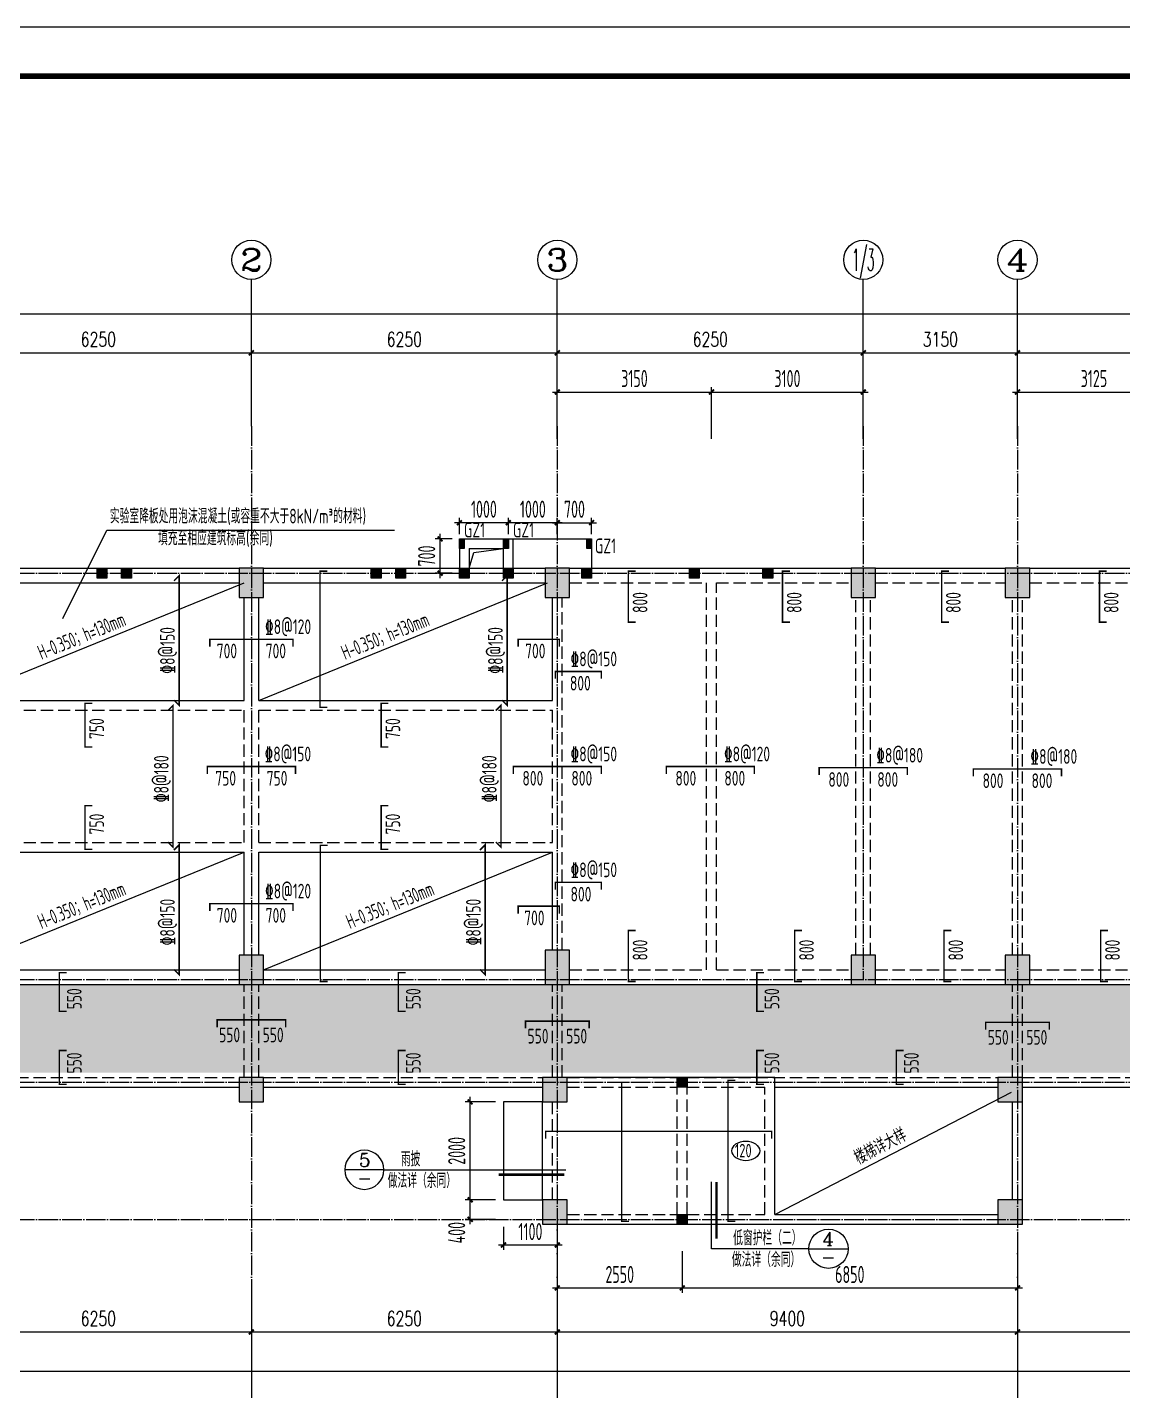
# Model space of a CAD drawing. Extents: x 139600 to 234074, y -135459 to 284050.
# Drawn here: x 151772 to 174150, y -119800 to -91950 of the extents above; entities that cross this region are included whole.
import ezdxf
from ezdxf.enums import TextEntityAlignment as Align

# ---------------------------------------------------------------- set-up
doc = ezdxf.new("R2010")
doc.units = 0
doc.header["$LTSCALE"] = 100
for name, pattern in [('CONTINOUS', [0]), ('DASHED', [0.75, 0.5, -0.25]), ('DOTE', [2.42, 2, -0.2, 0.02, -0.2]), ('HIDDEN', [7, 5, -2])]:
    doc.linetypes.add(name, pattern=pattern)
doc.layers.get('0').update_dxf_attribs({"linetype": 'CONTINUOUS'})
doc.layers.get('Defpoints').update_dxf_attribs({"linetype": 'CONTINUOUS'})
for name, color, linetype in [('AXIS', 3, 'CONTINUOUS'), ('AXIS_TEXT', 7, 'CONTINUOUS'), ('BEAM', 4, 'DASHED'), ('BEAM_CON', 4, 'CONTINUOUS'), ('B挑板&檐线', 6, 'CONTINUOUS'), ('B板筋标注', 7, 'CONTINUOUS'), ('B板细部尺寸标注', 9, 'CONTINUOUS'), ('COLU', 7, 'CONTINUOUS'), ('DOTE', 8, 'DOTE'), ('D大样&索引', 7, 'CONTINUOUS'), ('D洞口边线', 6, 'CONTINUOUS'), ('FSK_FREIN', 2, 'CONTINUOUS'), ('FSK_FTEXT', 4, 'CONTINUOUS'), ('FSK_ZREIN', 1, 'CONTINUOUS'), ('FSK_ZTEXT', 3, 'CONTINUOUS'), ('GZ', 2, 'CONTINUOUS'), ('T模板通用标注', 7, 'CONTINUOUS'), ('图框', 7, 'CONTINUOUS')]:
    doc.layers.add(name, color=color, linetype=linetype)
doc.styles.add('_TCH_AXIS', font='COMPLEX', dxfattribs={"bigfont": 'GBCBIG'})
doc.styles.add('_TCH_DIM', font='tssdeng.shx', dxfattribs={"width": 0.7, "bigfont": '1.shx'})
doc.styles.add('_TCH_DIM_T3', font='simplex_.ttf', dxfattribs={"width": 0.705882, "bigfont": 'GBCBIG'})
doc.styles.add('BW_Rein', font='Tssdeng.shx', dxfattribs={"width": 0.7, "bigfont": 'hztxt.shx'})
doc.styles.add('COMP', font='COMPLEX', dxfattribs={"bigfont": 'hztxt'})
doc.styles.add('COMPLEX', font='COMPLEX')
doc.styles.add('TSSD_Dimension', font='tssdeng.shx', dxfattribs={"width": 0.62, "bigfont": '1.shx'})
doc.styles.add('TSSD_Rein', font='Tssdeng.shx', dxfattribs={"width": 0.7, "bigfont": '1.shx'})
doc.dimstyles.new('_TCH_ARCH&&100', dxfattribs={"dimtxt": 297.5, "dimasz": 100, "dimexe": 250, "dimexo": 300, "dimgap": 126.25, "dimtad": 1, "dimdec": 0, "dimzin": 0, "dimdsep": 46, "dimtxsty": '_TCH_DIM_T3', "dimblk": 'ARCHTICK', "dimcen": 0.09, "dimclrt": 7, "dimazin": 2, "dimtfac": 1, "dimtdec": 0, "dimtix": 1, "dimtmove": 2, "dimatfit": 3, "dimfxl": 1, "dimtolj": 1, "dimtzin": 0, "dimarcsym": 0})
doc.dimstyles.new('TSSD_100_100', dxfattribs={"dimtxt": 350, "dimasz": 100, "dimexe": 100, "dimexo": 250, "dimgap": 100, "dimtad": 1, "dimdec": 0, "dimzin": 0, "dimdsep": 46, "dimtxsty": 'TSSD_Dimension', "dimblk": 'ARCHTICK', "dimblk1": 'ARCHTICK', "dimblk2": 'ARCHTICK', "dimcen": 0, "dimdle": 100, "dimclrt": 7, "dimadec": 0, "dimazin": 0, "dimtfac": 1, "dimtdec": 0, "dimtix": 1, "dimtmove": 2, "dimatfit": 3, "dimfxl": 1, "dimtolj": 1, "dimtzin": 0, "dimarcsym": 0})
doc.dimstyles.new('TSSD_100_100$0', dxfattribs={"dimtxt": 350, "dimasz": 150, "dimexe": 100, "dimexo": 50, "dimgap": 100, "dimtad": 1, "dimdec": 0, "dimzin": 0, "dimdsep": 46, "dimtxsty": 'TSSD_Rein', "dimblk": 'OBLIQUE', "dimcen": 0, "dimdle": 100, "dimclrt": 7, "dimadec": 0, "dimazin": 0, "dimtfac": 1, "dimtdec": 0, "dimtix": 1, "dimtmove": 2, "dimatfit": 3, "dimfxl": 250, "dimtolj": 1, "dimtzin": 0, "dimarcsym": 0})

# ---------------------------------------------------------------- blocks, each defined once
blk = doc.blocks.new('_AXISO')
blk.add_circle((0, 0), 0.5)
at = {"layer": 'AXIS_TEXT', "style": 'COMPLEX', "width": 1.041667}
blk.add_attdef('A', text='', height=0.56, dxfattribs=at).set_placement((-0.25, -0.28), (0.25, -0.28), align=Align.FIT)
blk = doc.blocks.new('_ArchTick')
at = {"color": 0, "linetype": 'ByBlock', "const_width": 0.4}
blk.add_lwpolyline([(-0.5, -0.5), (0.5, 0.5)], dxfattribs=at)
blk = doc.blocks.new('*D13')
at = {"layer": 'AXIS', "color": 0, "lineweight": -2}
for p, q in [((150100, -99800), (150100, -98350)), ((156350, -99800), (156350, -98350)), ((150100, -98600), (156350, -98600))]:
    blk.add_line(p, q, dxfattribs=at)
at = {"layer": 'Defpoints', "color": 0}
for p in [(156350, -98600), (150100, -100100), (156350, -100100)]:
    blk.add_point(p, dxfattribs=at)
at = {"layer": 'AXIS', "color": 0, "lineweight": -2, "xscale": 100, "yscale": 100, "zscale": 100, "rotation": 180}
blk.add_blockref('_ArchTick', (150100, -98600), dxfattribs=at)
at = {"layer": 'AXIS', "color": 0, "lineweight": -2, "xscale": 100, "yscale": 100, "zscale": 100}
blk.add_blockref('_ArchTick', (156350, -98600), dxfattribs=at)
at = {"layer": 'AXIS', "color": 7, "insert": (153225, -98325), "char_height": 297.5, "attachment_point": 5, "style": '_TCH_DIM_T3'}
blk.add_mtext('\\A1;6250', dxfattribs=at)
blk = doc.blocks.new('*D14')
at = {"layer": 'AXIS', "color": 0, "lineweight": -2}
for p, q in [((156350, -99800), (156350, -98350)), ((162600, -99800), (162600, -98350)), ((156350, -98600), (162600, -98600))]:
    blk.add_line(p, q, dxfattribs=at)
at = {"layer": 'Defpoints', "color": 0}
for p in [(162600, -98600), (156350, -100100), (162600, -100100)]:
    blk.add_point(p, dxfattribs=at)
at = {"layer": 'AXIS', "color": 0, "lineweight": -2, "xscale": 100, "yscale": 100, "zscale": 100, "rotation": 180}
blk.add_blockref('_ArchTick', (156350, -98600), dxfattribs=at)
at = {"layer": 'AXIS', "color": 0, "lineweight": -2, "xscale": 100, "yscale": 100, "zscale": 100}
blk.add_blockref('_ArchTick', (162600, -98600), dxfattribs=at)
at = {"layer": 'AXIS', "color": 7, "insert": (159475, -98325), "char_height": 297.5, "attachment_point": 5, "style": '_TCH_DIM_T3'}
blk.add_mtext('\\A1;6250', dxfattribs=at)
blk = doc.blocks.new('*D15')
at = {"layer": 'AXIS', "color": 0, "lineweight": -2}
for p, q in [((162600, -99800), (162600, -98350)), ((168850, -99800), (168850, -98350)), ((162600, -98600), (168850, -98600))]:
    blk.add_line(p, q, dxfattribs=at)
at = {"layer": 'Defpoints', "color": 0}
for p in [(168850, -98600), (162600, -100100), (168850, -100100)]:
    blk.add_point(p, dxfattribs=at)
at = {"layer": 'AXIS', "color": 0, "lineweight": -2, "xscale": 100, "yscale": 100, "zscale": 100, "rotation": 180}
blk.add_blockref('_ArchTick', (162600, -98600), dxfattribs=at)
at = {"layer": 'AXIS', "color": 0, "lineweight": -2, "xscale": 100, "yscale": 100, "zscale": 100}
blk.add_blockref('_ArchTick', (168850, -98600), dxfattribs=at)
at = {"layer": 'AXIS', "color": 7, "insert": (165725, -98325), "char_height": 297.5, "attachment_point": 5, "style": '_TCH_DIM_T3'}
blk.add_mtext('\\A1;6250', dxfattribs=at)
blk = doc.blocks.new('*D16')
at = {"layer": 'AXIS', "color": 0, "lineweight": -2}
for p, q in [((168850, -99800), (168850, -98350)), ((172000, -99800), (172000, -98350)), ((168850, -98600), (172000, -98600))]:
    blk.add_line(p, q, dxfattribs=at)
at = {"layer": 'Defpoints', "color": 0}
for p in [(172000, -98600), (168850, -100100), (172000, -100100)]:
    blk.add_point(p, dxfattribs=at)
at = {"layer": 'AXIS', "color": 0, "lineweight": -2, "xscale": 100, "yscale": 100, "zscale": 100, "rotation": 180}
blk.add_blockref('_ArchTick', (168850, -98600), dxfattribs=at)
at = {"layer": 'AXIS', "color": 0, "lineweight": -2, "xscale": 100, "yscale": 100, "zscale": 100}
blk.add_blockref('_ArchTick', (172000, -98600), dxfattribs=at)
at = {"layer": 'AXIS', "color": 7, "insert": (170425, -98325), "char_height": 297.5, "attachment_point": 5, "style": '_TCH_DIM_T3'}
blk.add_mtext('\\A1;3150', dxfattribs=at)
blk = doc.blocks.new('*D17')
at = {"layer": 'AXIS', "color": 0, "lineweight": -2}
for p, q in [((172000, -99800), (172000, -98350)), ((178250, -99800), (178250, -98350)), ((172000, -98600), (178250, -98600))]:
    blk.add_line(p, q, dxfattribs=at)
at = {"layer": 'Defpoints', "color": 0}
for p in [(178250, -98600), (172000, -100100), (178250, -100100)]:
    blk.add_point(p, dxfattribs=at)
at = {"layer": 'AXIS', "color": 0, "lineweight": -2, "xscale": 100, "yscale": 100, "zscale": 100, "rotation": 180}
blk.add_blockref('_ArchTick', (172000, -98600), dxfattribs=at)
at = {"layer": 'AXIS', "color": 0, "lineweight": -2, "xscale": 100, "yscale": 100, "zscale": 100}
blk.add_blockref('_ArchTick', (178250, -98600), dxfattribs=at)
at = {"layer": 'AXIS', "color": 7, "insert": (175125, -98325), "char_height": 297.5, "attachment_point": 5, "style": '_TCH_DIM_T3'}
blk.add_mtext('\\A1;6250', dxfattribs=at)
blk = doc.blocks.new('*D20')
at = {"layer": 'AXIS', "color": 0, "lineweight": -2}
for p, q in [((150100, -117900), (150100, -118850)), ((156350, -117900), (156350, -118850)), ((150100, -118600), (156350, -118600))]:
    blk.add_line(p, q, dxfattribs=at)
at = {"layer": 'Defpoints', "color": 0}
for p in [(150100, -117600), (156350, -117600), (156350, -118600)]:
    blk.add_point(p, dxfattribs=at)
at = {"layer": 'AXIS', "color": 0, "lineweight": -2, "xscale": 100, "yscale": 100, "zscale": 100, "rotation": 180}
blk.add_blockref('_ArchTick', (150100, -118600), dxfattribs=at)
at = {"layer": 'AXIS', "color": 0, "lineweight": -2, "xscale": 100, "yscale": 100, "zscale": 100}
blk.add_blockref('_ArchTick', (156350, -118600), dxfattribs=at)
at = {"layer": 'AXIS', "color": 7, "insert": (153225, -118325), "char_height": 297.5, "attachment_point": 5, "style": '_TCH_DIM_T3'}
blk.add_mtext('\\A1;6250', dxfattribs=at)
blk = doc.blocks.new('*D21')
at = {"layer": 'AXIS', "color": 0, "lineweight": -2}
for p, q in [((156350, -117900), (156350, -118850)), ((162600, -117900), (162600, -118850)), ((156350, -118600), (162600, -118600))]:
    blk.add_line(p, q, dxfattribs=at)
at = {"layer": 'Defpoints', "color": 0}
for p in [(156350, -117600), (162600, -117600), (162600, -118600)]:
    blk.add_point(p, dxfattribs=at)
at = {"layer": 'AXIS', "color": 0, "lineweight": -2, "xscale": 100, "yscale": 100, "zscale": 100, "rotation": 180}
blk.add_blockref('_ArchTick', (156350, -118600), dxfattribs=at)
at = {"layer": 'AXIS', "color": 0, "lineweight": -2, "xscale": 100, "yscale": 100, "zscale": 100}
blk.add_blockref('_ArchTick', (162600, -118600), dxfattribs=at)
at = {"layer": 'AXIS', "color": 7, "insert": (159475, -118325), "char_height": 297.5, "attachment_point": 5, "style": '_TCH_DIM_T3'}
blk.add_mtext('\\A1;6250', dxfattribs=at)
blk = doc.blocks.new('*D22')
at = {"layer": 'AXIS', "color": 0, "lineweight": -2}
for p, q in [((162600, -117900), (162600, -118850)), ((172000, -117900), (172000, -118850)), ((162600, -118600), (172000, -118600))]:
    blk.add_line(p, q, dxfattribs=at)
at = {"layer": 'Defpoints', "color": 0}
for p in [(162600, -117600), (172000, -117600), (172000, -118600)]:
    blk.add_point(p, dxfattribs=at)
at = {"layer": 'AXIS', "color": 0, "lineweight": -2, "xscale": 100, "yscale": 100, "zscale": 100, "rotation": 180}
blk.add_blockref('_ArchTick', (162600, -118600), dxfattribs=at)
at = {"layer": 'AXIS', "color": 0, "lineweight": -2, "xscale": 100, "yscale": 100, "zscale": 100}
blk.add_blockref('_ArchTick', (172000, -118600), dxfattribs=at)
at = {"layer": 'AXIS', "color": 7, "insert": (167300, -118325), "char_height": 297.5, "attachment_point": 5, "style": '_TCH_DIM_T3'}
blk.add_mtext('\\A1;9400', dxfattribs=at)
blk = doc.blocks.new('*D23')
at = {"layer": 'AXIS', "color": 0, "lineweight": -2}
for p, q in [((172000, -117900), (172000, -118850)), ((178250, -117900), (178250, -118850)), ((172000, -118600), (178250, -118600))]:
    blk.add_line(p, q, dxfattribs=at)
at = {"layer": 'Defpoints', "color": 0}
for p in [(172000, -117600), (178250, -117600), (178250, -118600)]:
    blk.add_point(p, dxfattribs=at)
at = {"layer": 'AXIS', "color": 0, "lineweight": -2, "xscale": 100, "yscale": 100, "zscale": 100, "rotation": 180}
blk.add_blockref('_ArchTick', (172000, -118600), dxfattribs=at)
at = {"layer": 'AXIS', "color": 0, "lineweight": -2, "xscale": 100, "yscale": 100, "zscale": 100}
blk.add_blockref('_ArchTick', (178250, -118600), dxfattribs=at)
at = {"layer": 'AXIS', "color": 7, "insert": (175125, -118325), "char_height": 297.5, "attachment_point": 5, "style": '_TCH_DIM_T3'}
blk.add_mtext('\\A1;6250', dxfattribs=at)
blk = doc.blocks.new('*D30')
at = {"layer": 'AXIS', "color": 0, "lineweight": -2}
for p, q in [((150100, -117900), (150100, -119650)), ((203950, -117900), (203950, -119650)), ((150100, -119400), (203950, -119400))]:
    blk.add_line(p, q, dxfattribs=at)
at = {"layer": 'Defpoints', "color": 0}
for p in [(150100, -117600), (203950, -117600), (203950, -119400)]:
    blk.add_point(p, dxfattribs=at)
at = {"layer": 'AXIS', "color": 0, "lineweight": -2, "xscale": 100, "yscale": 100, "zscale": 100, "rotation": 180}
blk.add_blockref('_ArchTick', (150100, -119400), dxfattribs=at)
at = {"layer": 'AXIS', "color": 0, "lineweight": -2, "xscale": 100, "yscale": 100, "zscale": 100}
blk.add_blockref('_ArchTick', (203950, -119400), dxfattribs=at)
at = {"layer": 'AXIS', "color": 7, "insert": (177025, -119125), "char_height": 297.5, "attachment_point": 5, "style": '_TCH_DIM_T3'}
blk.add_mtext('\\A1;53850', dxfattribs=at)
blk = doc.blocks.new('*D38')
at = {"layer": 'B板细部尺寸标注', "color": 0, "lineweight": -2}
for p, q in [((165650, -99400), (168950, -99400)), ((165750, -100355), (165750, -99300)), ((168850, -100355), (168850, -99300))]:
    blk.add_line(p, q, dxfattribs=at)
at = {"layer": 'Defpoints', "color": 0}
for p in [(168850, -99400), (165750, -100605), (168850, -100605)]:
    blk.add_point(p, dxfattribs=at)
at = {"layer": 'B板细部尺寸标注', "color": 0, "lineweight": -2, "xscale": 100, "yscale": 100, "zscale": 100, "rotation": 180}
blk.add_blockref('_ArchTick', (165750, -99400), dxfattribs=at)
at = {"layer": 'B板细部尺寸标注', "color": 0, "lineweight": -2, "xscale": 100, "yscale": 100, "zscale": 100}
blk.add_blockref('_ArchTick', (168850, -99400), dxfattribs=at)
at = {"layer": 'B板细部尺寸标注', "color": 7, "insert": (167300, -99125), "char_height": 350, "attachment_point": 5, "style": 'TSSD_Dimension'}
blk.add_mtext('\\A1;3100', dxfattribs=at)
blk = doc.blocks.new('*D39')
at = {"layer": 'B板细部尺寸标注', "color": 0, "lineweight": -2}
for p, q in [((162500, -99400), (165850, -99400)), ((162600, -100355), (162600, -99300)), ((165750, -100355), (165750, -99300))]:
    blk.add_line(p, q, dxfattribs=at)
at = {"layer": 'Defpoints', "color": 0}
for p in [(165750, -99400), (162600, -100605), (165750, -100605)]:
    blk.add_point(p, dxfattribs=at)
at = {"layer": 'B板细部尺寸标注', "color": 0, "lineweight": -2, "xscale": 100, "yscale": 100, "zscale": 100, "rotation": 180}
blk.add_blockref('_ArchTick', (162600, -99400), dxfattribs=at)
at = {"layer": 'B板细部尺寸标注', "color": 0, "lineweight": -2, "xscale": 100, "yscale": 100, "zscale": 100}
blk.add_blockref('_ArchTick', (165750, -99400), dxfattribs=at)
at = {"layer": 'B板细部尺寸标注', "color": 7, "insert": (164175, -99125), "char_height": 350, "attachment_point": 5, "style": 'TSSD_Dimension'}
blk.add_mtext('\\A1;3150', dxfattribs=at)
blk = doc.blocks.new('*D41')
at = {"layer": 'B板细部尺寸标注', "color": 0, "lineweight": -2}
for p, q in [((171900, -99400), (175225, -99400)), ((172000, -100355), (172000, -99300)), ((175125, -100355), (175125, -99300))]:
    blk.add_line(p, q, dxfattribs=at)
at = {"layer": 'Defpoints', "color": 0}
for p in [(175125, -99400), (172000, -100605), (175125, -100605)]:
    blk.add_point(p, dxfattribs=at)
at = {"layer": 'B板细部尺寸标注', "color": 0, "lineweight": -2, "xscale": 100, "yscale": 100, "zscale": 100, "rotation": 180}
blk.add_blockref('_ArchTick', (172000, -99400), dxfattribs=at)
at = {"layer": 'B板细部尺寸标注', "color": 0, "lineweight": -2, "xscale": 100, "yscale": 100, "zscale": 100}
blk.add_blockref('_ArchTick', (175125, -99400), dxfattribs=at)
at = {"layer": 'B板细部尺寸标注', "color": 7, "insert": (173562, -99125), "char_height": 350, "attachment_point": 5, "style": 'TSSD_Dimension'}
blk.add_mtext('\\A1;3125', dxfattribs=at)
blk = doc.blocks.new('*D51')
at = {"layer": 'B板细部尺寸标注', "color": 0, "lineweight": -2}
for p, q in [((162600, -116950), (162600, -117800)), ((165150, -116950), (165150, -117800)), ((162500, -117700), (165250, -117700))]:
    blk.add_line(p, q, dxfattribs=at)
at = {"layer": 'Defpoints', "color": 0}
for p in [(162600, -116700), (165150, -116700), (165150, -117700)]:
    blk.add_point(p, dxfattribs=at)
at = {"layer": 'B板细部尺寸标注', "color": 0, "lineweight": -2, "xscale": 100, "yscale": 100, "zscale": 100, "rotation": 180}
blk.add_blockref('_ArchTick', (162600, -117700), dxfattribs=at)
at = {"layer": 'B板细部尺寸标注', "color": 0, "lineweight": -2, "xscale": 100, "yscale": 100, "zscale": 100}
blk.add_blockref('_ArchTick', (165150, -117700), dxfattribs=at)
at = {"layer": 'B板细部尺寸标注', "color": 7, "insert": (163875, -117425), "char_height": 350, "attachment_point": 5, "style": 'TSSD_Dimension'}
blk.add_mtext('\\A1;2550', dxfattribs=at)
blk = doc.blocks.new('*D52')
at = {"layer": 'B板细部尺寸标注', "color": 0, "lineweight": -2}
for p, q in [((165150, -116950), (165150, -117800)), ((172000, -116950), (172000, -117800)), ((165050, -117700), (172100, -117700))]:
    blk.add_line(p, q, dxfattribs=at)
at = {"layer": 'Defpoints', "color": 0}
for p in [(165150, -116700), (172000, -116700), (172000, -117700)]:
    blk.add_point(p, dxfattribs=at)
at = {"layer": 'B板细部尺寸标注', "color": 0, "lineweight": -2, "xscale": 100, "yscale": 100, "zscale": 100, "rotation": 180}
blk.add_blockref('_ArchTick', (165150, -117700), dxfattribs=at)
at = {"layer": 'B板细部尺寸标注', "color": 0, "lineweight": -2, "xscale": 100, "yscale": 100, "zscale": 100}
blk.add_blockref('_ArchTick', (172000, -117700), dxfattribs=at)
at = {"layer": 'B板细部尺寸标注', "color": 7, "insert": (168575, -117425), "char_height": 350, "attachment_point": 5, "style": 'TSSD_Dimension'}
blk.add_mtext('\\A1;6850', dxfattribs=at)
blk = doc.blocks.new('*D53')
at = {"layer": 'B板细部尺寸标注', "color": 0, "lineweight": -2}
for p, q in [((160450, -102400), (160106, -102400)), ((160206, -103200), (160206, -102300)), ((160450, -103100), (160106, -103100))]:
    blk.add_line(p, q, dxfattribs=at)
at = {"layer": 'Defpoints', "color": 0}
for p in [(160206, -102400), (160700, -102400), (160700, -103100)]:
    blk.add_point(p, dxfattribs=at)
at = {"layer": 'B板细部尺寸标注', "color": 0, "lineweight": -2, "xscale": 100, "yscale": 100, "zscale": 100}
for p, rotation in [((160206, -102400), 90), ((160206, -103100), 270)]:
    blk.add_blockref('_ArchTick', p, dxfattribs=dict(at, rotation=rotation))
at = {"layer": 'B板细部尺寸标注', "color": 7, "insert": (159931, -102750), "char_height": 350, "attachment_point": 5, "rotation": 90, "style": 'TSSD_Dimension'}
blk.add_mtext('\\A1;700', dxfattribs=at)
blk = doc.blocks.new('*D54')
at = {"layer": 'B板细部尺寸标注', "color": 0, "lineweight": -2}
for p, q in [((162500, -102069), (163400, -102069)), ((162600, -102307), (162600, -101969)), ((163300, -102307), (163300, -101969))]:
    blk.add_line(p, q, dxfattribs=at)
at = {"layer": 'Defpoints', "color": 0}
for p in [(163300, -102069), (162600, -102557), (163300, -102557)]:
    blk.add_point(p, dxfattribs=at)
at = {"layer": 'B板细部尺寸标注', "color": 0, "lineweight": -2, "xscale": 100, "yscale": 100, "zscale": 100, "rotation": 180}
blk.add_blockref('_ArchTick', (162600, -102069), dxfattribs=at)
at = {"layer": 'B板细部尺寸标注', "color": 0, "lineweight": -2, "xscale": 100, "yscale": 100, "zscale": 100}
blk.add_blockref('_ArchTick', (163300, -102069), dxfattribs=at)
at = {"layer": 'B板细部尺寸标注', "color": 7, "insert": (162950, -101794), "char_height": 350, "attachment_point": 5, "style": 'TSSD_Dimension'}
blk.add_mtext('\\A1;700', dxfattribs=at)
blk = doc.blocks.new('*D1056')
at = {"layer": 'B板细部尺寸标注', "color": 0, "lineweight": -2}
for p, q in [((161336, -113900), (160719, -113900)), ((160819, -116000), (160819, -113800)), ((161336, -115900), (160719, -115900))]:
    blk.add_line(p, q, dxfattribs=at)
at = {"layer": 'Defpoints', "color": 0}
for p in [(160819, -113900), (161586, -113900), (161586, -115900)]:
    blk.add_point(p, dxfattribs=at)
at = {"layer": 'B板细部尺寸标注', "color": 0, "lineweight": -2, "xscale": 100, "yscale": 100, "zscale": 100}
for p, rotation in [((160819, -113900), 90), ((160819, -115900), 270)]:
    blk.add_blockref('_ArchTick', p, dxfattribs=dict(at, rotation=rotation))
at = {"layer": 'B板细部尺寸标注', "color": 7, "insert": (160544, -114900), "char_height": 350, "attachment_point": 5, "rotation": 90, "style": 'TSSD_Dimension'}
blk.add_mtext('\\A1;2000', dxfattribs=at)
blk = doc.blocks.new('*D1057')
at = {"layer": 'B板细部尺寸标注', "color": 0, "lineweight": -2}
for p, q in [((160819, -116400), (160819, -115800)), ((161336, -115900), (160719, -115900)), ((161336, -116300), (160719, -116300))]:
    blk.add_line(p, q, dxfattribs=at)
at = {"layer": 'Defpoints', "color": 0}
for p in [(160819, -115900), (161586, -115900), (161586, -116300)]:
    blk.add_point(p, dxfattribs=at)
at = {"layer": 'B板细部尺寸标注', "color": 0, "lineweight": -2, "xscale": 100, "yscale": 100, "zscale": 100}
for p, rotation in [((160819, -115900), 90), ((160819, -116300), 270)]:
    blk.add_blockref('_ArchTick', p, dxfattribs=dict(at, rotation=rotation))
at = {"layer": 'B板细部尺寸标注', "color": 7, "insert": (160544, -116572), "char_height": 350, "attachment_point": 5, "rotation": 90, "style": 'TSSD_Dimension'}
blk.add_mtext('\\A1;400', dxfattribs=at)
blk = doc.blocks.new('*D1058')
at = {"layer": 'B板细部尺寸标注', "color": 0, "lineweight": -2}
for p, q in [((161500, -116450), (161500, -116924)), ((162600, -116450), (162600, -116924)), ((162700, -116824), (161400, -116824))]:
    blk.add_line(p, q, dxfattribs=at)
at = {"layer": 'Defpoints', "color": 0}
for p in [(161500, -116200), (162600, -116200), (161500, -116824)]:
    blk.add_point(p, dxfattribs=at)
at = {"layer": 'B板细部尺寸标注', "color": 0, "lineweight": -2, "xscale": 100, "yscale": 100, "zscale": 100, "rotation": 180}
blk.add_blockref('_ArchTick', (161500, -116824), dxfattribs=at)
at = {"layer": 'B板细部尺寸标注', "color": 0, "lineweight": -2, "xscale": 100, "yscale": 100, "zscale": 100}
blk.add_blockref('_ArchTick', (162600, -116824), dxfattribs=at)
at = {"layer": 'B板细部尺寸标注', "color": 7, "insert": (162050, -116549), "char_height": 350, "attachment_point": 5, "style": 'TSSD_Dimension'}
blk.add_mtext('\\A1;1100', dxfattribs=at)
blk = doc.blocks.new('A$C000F6301')
at = {"layer": 'D大样&索引', "color": 6}
blk.add_line((0, 0), (800, 0), dxfattribs=at)
blk.add_circle((400, 0), 400, dxfattribs=at)
blk = doc.blocks.new('A2+1_2')
at = {"layer": '图框'}
blk.add_lwpolyline([(0, 0), (89100, 0), (89100, 42000), (0, 42000)], close=True, dxfattribs=at)
at = {"layer": '图框', "const_width": 120}
blk.add_lwpolyline([(2500, 1000), (88100, 1000), (88100, 41000), (2500, 41000)], close=True, dxfattribs=at)
blk = doc.blocks.new('*D1669')
at = {"layer": 'B板细部尺寸标注', "color": 0, "lineweight": -2}
for p, q in [((162700, -102069), (161500, -102069)), ((161600, -102307), (161600, -101969)), ((162600, -102307), (162600, -101969))]:
    blk.add_line(p, q, dxfattribs=at)
at = {"layer": 'Defpoints', "color": 0}
for p in [(161600, -102069), (161600, -102557), (162600, -102557)]:
    blk.add_point(p, dxfattribs=at)
at = {"layer": 'B板细部尺寸标注', "color": 0, "lineweight": -2, "xscale": 100, "yscale": 100, "zscale": 100, "rotation": 180}
blk.add_blockref('_ArchTick', (161600, -102069), dxfattribs=at)
at = {"layer": 'B板细部尺寸标注', "color": 0, "lineweight": -2, "xscale": 100, "yscale": 100, "zscale": 100}
blk.add_blockref('_ArchTick', (162600, -102069), dxfattribs=at)
at = {"layer": 'B板细部尺寸标注', "color": 7, "insert": (162100, -101794), "char_height": 350, "attachment_point": 5, "style": 'TSSD_Dimension'}
blk.add_mtext('\\A1;1000', dxfattribs=at)
blk = doc.blocks.new('*D1670')
at = {"layer": 'B板细部尺寸标注', "color": 0, "lineweight": -2}
for p, q in [((161700, -102069), (160500, -102069)), ((160600, -102307), (160600, -101969)), ((161600, -102307), (161600, -101969))]:
    blk.add_line(p, q, dxfattribs=at)
at = {"layer": 'Defpoints', "color": 0}
for p in [(160600, -102069), (160600, -102557), (161600, -102557)]:
    blk.add_point(p, dxfattribs=at)
at = {"layer": 'B板细部尺寸标注', "color": 0, "lineweight": -2, "xscale": 100, "yscale": 100, "zscale": 100, "rotation": 180}
blk.add_blockref('_ArchTick', (160600, -102069), dxfattribs=at)
at = {"layer": 'B板细部尺寸标注', "color": 0, "lineweight": -2, "xscale": 100, "yscale": 100, "zscale": 100}
blk.add_blockref('_ArchTick', (161600, -102069), dxfattribs=at)
at = {"layer": 'B板细部尺寸标注', "color": 7, "insert": (161100, -101794), "char_height": 350, "attachment_point": 5, "style": 'TSSD_Dimension'}
blk.add_mtext('\\A1;1000', dxfattribs=at)
blk = doc.blocks.new('GZ')
at = {"layer": 'GZ'}
blk.add_hatch(color=252, dxfattribs=at).paths.add_polyline_path([(200, 0), (0, 0), (0, 200), (200, 200)])
at = {"layer": 'GZ', "color": 2}
blk.add_lwpolyline([(200, 0), (0, 0), (0, 200), (200, 200)], close=True, dxfattribs=at)
blk = doc.blocks.new('GZ1')
at = {"layer": 'GZ'}
blk.add_hatch(color=252, dxfattribs=at).paths.add_polyline_path([(100, 200), (0, 200), (0, 0), (100, 0)])
at = {"layer": 'GZ', "color": 2}
blk.add_lwpolyline([(100, 0), (0, 0), (0, 200), (100, 200)], close=True, dxfattribs=at)
blk = doc.blocks.new('A$C7B5C40C7')
at = {"layer": 'GZ'}
for name, p in [('GZ1', (10600, 400)), ('GZ1', (11500, 400)), ('GZ1', (13200, 400)), ('GZ', (3200, -200)), ('GZ', (3700, -200)), ('GZ', (8800, -200)), ('GZ', (9300, -200)), ('GZ', (15300, -200)), ('GZ', (16800, -200)), ('GZ', (10600, -200)), ('GZ', (11500, -200)), ('GZ', (13100, -200)), ('GZ', (15050, -10600)), ('GZ', (15050, -13400))]:
    blk.add_blockref(name, p, dxfattribs=at)
at = {"layer": 'GZ', "color": 2, "style": '_TCH_DIM', "width": 0.705882}
for p in [(10694, 632), (11694, 632), (13369, 307)]:
    blk.add_text('GZ1', height=300, dxfattribs=at).set_placement(p)
blk = doc.blocks.new('*D1899')
at = {"layer": 'AXIS', "color": 0, "lineweight": -2}
for p, q in [((150100, -99000), (150100, -97550)), ((203950, -99000), (203950, -97550)), ((150100, -97800), (203950, -97800))]:
    blk.add_line(p, q, dxfattribs=at)
at = {"layer": 'Defpoints', "color": 0}
for p in [(203950, -97800), (150100, -99300), (203950, -99300)]:
    blk.add_point(p, dxfattribs=at)
at = {"layer": 'AXIS', "color": 0, "lineweight": -2, "xscale": 100, "yscale": 100, "zscale": 100, "rotation": 180}
blk.add_blockref('_ArchTick', (150100, -97800), dxfattribs=at)
at = {"layer": 'AXIS', "color": 0, "lineweight": -2, "xscale": 100, "yscale": 100, "zscale": 100}
blk.add_blockref('_ArchTick', (203950, -97800), dxfattribs=at)
at = {"layer": 'AXIS', "color": 7, "insert": (177025, -97525), "char_height": 297.5, "attachment_point": 5, "style": '_TCH_DIM_T3'}
blk.add_mtext('\\A1;53850', dxfattribs=at)

msp = doc.modelspace()

# ---------------------------------------------------------------- hatches: boundary and pattern name
at = {"layer": 'B板筋标注'}
h = msp.add_hatch(dxfattribs=at)
h.set_pattern_fill('CROSS', color=6, scale=50, style=0)
h.set_pattern_definition([(0, (150000, 0), (317.5, 317.5), [158.75, -476.25]), (90, (150079.38, -79.38), (-317.5, 317.5), [158.75, -476.25])])
h.paths.add_polyline_path([(150300, -113300), (190650, -113300), (190650, -113500), (205650, -113500), (205650, -111500), (197750, -111500), (197750, -111200), (190950, -111200), (190950, -111500), (150300, -111500)])
at = {"layer": 'COLU'}
for points in [[(156600, -103600), (156600, -103000), (156100, -103000), (156100, -103600)], [(162850, -103600), (162850, -103000), (162350, -103000), (162350, -103600)], [(169100, -103600), (169100, -103000), (168600, -103000), (168600, -103600)], [(172250, -103600), (172250, -103000), (171750, -103000), (171750, -103600)], [(162850, -111500), (162850, -110800), (162350, -110800), (162350, -111500)], [(156600, -111500), (156600, -110900), (156100, -110900), (156100, -111500)], [(169100, -111500), (169100, -110900), (168600, -110900), (168600, -111500)], [(172250, -111500), (172250, -110900), (171750, -110900), (171750, -111500)], [(156600, -113900), (156600, -113400), (156100, -113400), (156100, -113900)], [(162800, -113900), (162800, -113400), (162300, -113400), (162300, -113900)], [(172100, -113900), (172100, -113400), (171600, -113400), (171600, -113900)], [(162800, -116400), (162800, -115900), (162300, -115900), (162300, -116400)], [(172100, -116400), (172100, -115900), (171600, -115900), (171600, -116400)]]:
    msp.add_hatch(color=251, dxfattribs=at).paths.add_polyline_path(points)

# ---------------------------------------------------------------- linework, layer by layer
at = {"layer": 'AXIS'}
for p, q in [((156350, -100100), (156350, -97100)), ((162600, -100100), (162600, -97100)), ((168850, -100100), (168850, -97100)), ((172000, -100100), (172000, -97100)), ((156350, -117600), (156350, -120100)), ((162600, -117600), (162600, -120100)), ((172000, -117600), (172000, -120100))]:
    msp.add_line(p, q, dxfattribs=at)
at = {"layer": 'BEAM', "linetype": 'HIDDEN', "ltscale": 0.5}
for p, q in [((162850, -103300), (165650, -103300)), ((165650, -111200), (165650, -103300)), ((165850, -103300), (168600, -103300)), ((165850, -111200), (165850, -103300)), ((169100, -103300), (171750, -103300)), ((172250, -103300), (175025, -103300)), ((162700, -110800), (162700, -103600)), ((168700, -110900), (168700, -103600)), ((169000, -110900), (169000, -103600)), ((171900, -110900), (171900, -103600)), ((172100, -110900), (172100, -103600)), ((150300, -105900), (156200, -105900)), ((156200, -108600), (156200, -105900)), ((156500, -105900), (162500, -105900)), ((156500, -108600), (156500, -105900)), ((162500, -108600), (162500, -105900)), ((150300, -108600), (156200, -108600)), ((156500, -108600), (162500, -108600)), ((162850, -111200), (165650, -111200)), ((165850, -111200), (168600, -111200)), ((169100, -111200), (171750, -111200)), ((172250, -111200), (175025, -111200)), ((156200, -113400), (156200, -111500)), ((156500, -113400), (156500, -111500)), ((162500, -113400), (162500, -111500)), ((162700, -113400), (162700, -111500)), ((171900, -113400), (171900, -111500)), ((172100, -113400), (172100, -111500)), ((150500, -113400), (156100, -113400)), ((156600, -113400), (162300, -113400)), ((162800, -113400), (171600, -113400)), ((162800, -113600), (165050, -113600)), ((165050, -116200), (165050, -113600)), ((165250, -116200), (165250, -113600)), ((165250, -113600), (166840, -113600)), ((166840, -116200), (166840, -113600)), ((172100, -113400), (178000, -113400)), ((162500, -115900), (162500, -113900)), ((162800, -116200), (165050, -116200)), ((165250, -116200), (166840, -116200))]:
    msp.add_line(p, q, dxfattribs=at)
at = {"layer": 'BEAM_CON'}
for p, q in [((160600, -102400), (161700, -102400)), ((160600, -102400), (160600, -103000)), ((161700, -103000), (161700, -102400)), ((160800, -102600), (161500, -102600)), ((160800, -102600), (160800, -103000)), ((161500, -103000), (161500, -102600)), ((150500, -103000), (156100, -103000)), ((156600, -103000), (160600, -103000)), ((160800, -103000), (161500, -103000)), ((161700, -103000), (162350, -103000)), ((162850, -103000), (168600, -103000)), ((169100, -103000), (171750, -103000)), ((172250, -103000), (176250, -103000)), ((150500, -103300), (156100, -103300)), ((156600, -103300), (162350, -103300)), ((156200, -105700), (156200, -103600)), ((156500, -105700), (156500, -103600)), ((162500, -105700), (162500, -103600)), ((150300, -105700), (156200, -105700)), ((156500, -105700), (162500, -105700)), ((150300, -108800), (156200, -108800)), ((156200, -110900), (156200, -108800)), ((156500, -108800), (162500, -108800)), ((156500, -110900), (156500, -108800)), ((162500, -110800), (162500, -108800)), ((150500, -111200), (156100, -111200)), ((156600, -111200), (162350, -111200)), ((150500, -111500), (156100, -111500)), ((156600, -111500), (162350, -111500)), ((162850, -111500), (168600, -111500)), ((169100, -111500), (171750, -111500)), ((172250, -111500), (178000, -111500)), ((150500, -113600), (156100, -113600)), ((156600, -113600), (162300, -113600)), ((165050, -113400), (162800, -113400)), ((167040, -113400), (165050, -113400)), ((167040, -116200), (167040, -113400)), ((167040, -113600), (171600, -113600)), ((172100, -113600), (178000, -113600)), ((162300, -115900), (162300, -113900)), ((171900, -115900), (171900, -113900)), ((172100, -115900), (172100, -113900)), ((162800, -116400), (171600, -116400)), ((167040, -116200), (171600, -116200))]:
    msp.add_line(p, q, dxfattribs=at)
at = {"layer": 'B挑板&檐线'}
for points in [[(161700, -103000), (161700, -102400), (163300, -102400), (163300, -103000)], [(162300, -113900), (161500, -113900), (161500, -115900), (162300, -115900)]]:
    msp.add_lwpolyline(points, dxfattribs=at)
at = {"layer": 'B板筋标注'}
for p, q in [((152500, -104025), (153400, -102225)), ((153400, -102225), (159275, -102225)), ((150300, -105700), (156200, -103300)), ((156500, -105700), (162400, -103300)), ((150300, -111200), (156200, -108800)), ((156600, -111200), (162500, -108800))]:
    msp.add_line(p, q, dxfattribs=at)
at = {"layer": 'B板筋标注', "color": 2, "linetype": 'CONTINOUS', "ltscale": 5}
msp.add_ellipse((166450, -114900), major_axis=(-283.5, 0), ratio=0.7083334, dxfattribs=at)
at = {"layer": 'COLU'}
for points in [[(156600, -103600), (156600, -103000), (156100, -103000), (156100, -103600)], [(162850, -103600), (162850, -103000), (162350, -103000), (162350, -103600)], [(169100, -103600), (169100, -103000), (168600, -103000), (168600, -103600)], [(172250, -103600), (172250, -103000), (171750, -103000), (171750, -103600)], [(162850, -111500), (162850, -110800), (162350, -110800), (162350, -111500)], [(156600, -111500), (156600, -110900), (156100, -110900), (156100, -111500)], [(169100, -111500), (169100, -110900), (168600, -110900), (168600, -111500)], [(172250, -111500), (172250, -110900), (171750, -110900), (171750, -111500)], [(156600, -113900), (156600, -113400), (156100, -113400), (156100, -113900)], [(162800, -113900), (162800, -113400), (162300, -113400), (162300, -113900)], [(172100, -113900), (172100, -113400), (171600, -113400), (171600, -113900)], [(162800, -116400), (162800, -115900), (162300, -115900), (162300, -116400)], [(172100, -116400), (172100, -115900), (171600, -115900), (171600, -116400)]]:
    msp.add_lwpolyline(points, close=True, dxfattribs=at)
at = {"layer": 'DOTE', "ltscale": 2}
for p, q in [((156350, -100100), (156350, -117600)), ((162600, -100100), (162600, -117600)), ((168850, -100100), (168850, -111400)), ((172000, -100100), (172000, -117600)), ((149100, -103100), (207300, -103100)), ((149100, -111400), (207200, -111400)), ((149100, -113500), (207300, -113500)), ((149100, -116300), (207300, -116300))]:
    msp.add_line(p, q, dxfattribs=at)
at = {"layer": 'D大样&索引', "color": 6}
for p, q in [((159058.1, -115287.5), (162775.4, -115287.5)), ((165748, -116900), (165748, -115534.1)), ((167739.3, -116900), (165748, -116900))]:
    msp.add_line(p, q, dxfattribs=at)
at = {"layer": 'D大样&索引', "color": 6, "const_width": 50}
for points in [[(162745.3, -115387.5), (161400, -115387.5)], [(165851.9, -116690.6), (165851.9, -115534.1)]]:
    msp.add_lwpolyline(points, dxfattribs=at)
at = {"layer": 'D洞口边线'}
msp.add_lwpolyline([(160800, -103000), (160895.8, -102679.2), (161500, -102600)], dxfattribs=at)
at = {"layer": 'FSK_FREIN', "const_width": 30}
for points in [[(157900.5, -105840), (157750.5, -105840), (157750.5, -103060), (157900.5, -103060)], [(164200, -104100), (164050, -104100), (164050, -103060), (164200, -103060)], [(167350, -104100), (167200, -104100), (167200, -103060), (167350, -103060)], [(170600, -104100), (170450, -104100), (170450, -103060), (170600, -103060)], [(173825, -104100), (173675, -104100), (173675, -103060), (173825, -103060)], [(155500, -104600), (155500, -104450), (157200, -104450), (157200, -104600)], [(161800, -104600), (161800, -104450), (162640, -104450), (162640, -104600)], [(162560, -105258), (162560, -105108), (163500, -105108), (163500, -105258)], [(153100, -106650), (152950, -106650), (152950, -105760), (153100, -105760)], [(159150, -106650), (159000, -106650), (159000, -105760), (159150, -105760)], [(155450, -107200), (155450, -107050), (157250, -107050), (157250, -107200)], [(161700, -107200), (161700, -107050), (163500, -107050), (163500, -107200)], [(164825, -107200), (164825, -107050), (166625, -107050), (166625, -107200)], [(167950, -107225), (167950, -107075), (169750, -107075), (169750, -107225)], [(171100, -107250), (171100, -107100), (172900, -107100), (172900, -107250)], [(153100, -108740), (152950, -108740), (152950, -107850), (153100, -107850)], [(159150, -108740), (159000, -108740), (159000, -107850), (159150, -107850)], [(157909.9, -111440), (157759.9, -111440), (157759.9, -108660), (157909.9, -108660)], [(162560, -109566.6), (162560, -109416.6), (163500, -109416.6), (163500, -109566.6)], [(155500, -110000), (155500, -109850), (157200, -109850), (157200, -110000)], [(161800, -110052.9), (161800, -109902.9), (162640, -109902.9), (162640, -110052.9)], [(164200, -111440), (164050, -111440), (164050, -110400), (164200, -110400)], [(167600, -111440), (167450, -111440), (167450, -110400), (167600, -110400)], [(170650, -111440), (170500, -111440), (170500, -110400), (170650, -110400)], [(173850, -111440), (173700, -111440), (173700, -110400), (173850, -110400)], [(152575, -112050), (152425, -112050), (152425, -111260), (152575, -111260)], [(159500, -112050), (159350, -112050), (159350, -111260), (159500, -111260)], [(166825, -112050), (166675, -112050), (166675, -111260), (166825, -111260)], [(155650, -112375), (155650, -112225), (157050, -112225), (157050, -112375)], [(161950, -112400), (161950, -112250), (163250, -112250), (163250, -112400)], [(171350, -112425), (171350, -112275), (172650, -112275), (172650, -112425)], [(152575, -113540), (152425, -113540), (152425, -112850), (152575, -112850)], [(159500, -113540), (159350, -113540), (159350, -112850), (159500, -112850)], [(166825, -113540), (166675, -113540), (166675, -112850), (166825, -112850)], [(169675, -113540), (169525, -113540), (169525, -112850), (169675, -112850)], [(164063.9, -116340), (163913.9, -116340), (163913.9, -113500), (164063.9, -113500)], [(166235.7, -116340), (166085.7, -116340), (166085.7, -113460), (166235.7, -113460)], [(162360, -114651.4), (162360, -114501.4), (166980, -114501.4), (166980, -114651.4)]]:
    msp.add_lwpolyline(points, dxfattribs=at)
at = {"layer": 'FSK_ZREIN', "const_width": 30}
for points in [[(154768.9, -103256.1), (154875, -103150), (154875, -105800), (154768.9, -105693.9)], [(161468.9, -103256.1), (161575, -103150), (161575, -105800), (161468.9, -105693.9)], [(154643.9, -105906.1), (154750, -105800), (154750, -108700), (154643.9, -108593.9)], [(161343.9, -105906.1), (161450, -105800), (161450, -108700), (161343.9, -108593.9)], [(154768.9, -108756.1), (154875, -108650), (154875, -111300), (154768.9, -111193.9)], [(161018.9, -108756.1), (161125, -108650), (161125, -111300), (161018.9, -111193.9)]]:
    msp.add_lwpolyline(points, dxfattribs=at)
at = {"layer": 'T模板通用标注'}
msp.add_line((167040, -116200), (171875, -113700), dxfattribs=at)

# ---------------------------------------------------------------- block references
msp.add_blockref('A2+1_2', (139600, -133950))
at = {"layer": 'AXIS'}
ref = msp.add_blockref('_AXISO', (156350, -96700), dxfattribs=dict(at, xscale=800, yscale=800, zscale=800))
ref.add_attrib('A', '2', dxfattribs={"layer": 'AXIS_TEXT', "height": 452.5, "style": '_TCH_AXIS', "width": 1.5}).set_placement((156123.7, -96926.3), (156576.3, -96926.3), align=Align.FIT)
ref = msp.add_blockref('_AXISO', (162600, -96700), dxfattribs=dict(at, xscale=800, yscale=800, zscale=800))
ref.add_attrib('A', '3', dxfattribs={"layer": 'AXIS_TEXT', "height": 452.5, "style": '_TCH_AXIS', "width": 1.5}).set_placement((162373.7, -96926.3), (162826.3, -96926.3), align=Align.FIT)
ref = msp.add_blockref('_AXISO', (168850, -96700), dxfattribs=dict(at, xscale=800, yscale=800, zscale=800))
ref.add_attrib('A', '1/3', dxfattribs={"layer": 'AXIS_TEXT', "height": 452.55, "style": '_TCH_AXIS', "width": 0.411765}).set_placement((168623.7, -96926.3), (169076.3, -96926.3), align=Align.FIT)
ref = msp.add_blockref('_AXISO', (172000, -96700), dxfattribs=dict(at, xscale=800, yscale=800, zscale=800))
ref.add_attrib('A', '4', dxfattribs={"layer": 'AXIS_TEXT', "height": 452.5, "style": '_TCH_AXIS', "width": 1.3125}).set_placement((171773.7, -96926.3), (172226.3, -96926.3), align=Align.FIT)
at = {"layer": 'D大样&索引', "xscale": -1}
msp.add_blockref('A$C000F6301', (159058.1, -115287.5), dxfattribs=at)
at = {"layer": 'D大样&索引'}
msp.add_blockref('A$C000F6301', (167739.3, -116900), dxfattribs=at)
at = {"layer": 'GZ'}
msp.add_blockref('A$C7B5C40C7', (150000, -103000), dxfattribs=at)

# ---------------------------------------------------------------- texts
at = {"layer": 'B板筋标注', "style": 'TSSD_Rein', "width": 0.7}
for s, p in [('实验室降板处用泡沫混凝土(或容重不大于8kN/m%%1403%%141的材料)', (153458.5, -102175)), ('填充至相应建筑标高(余同)', (154444, -102623.1))]:
    msp.add_text(s, height=300, dxfattribs=at).set_placement(p, align=Align.BOTTOM_LEFT)
at = {"layer": 'B板筋标注', "style": 'TSSD_Rein', "width": 0.6}
for p in [(152064.8, -104874.2), (158264.8, -104874.2), (152064.8, -110374.2), (158364.8, -110374.2)]:
    msp.add_text('H-0.350；h=130mm', height=300, rotation=22.13549, dxfattribs=at).set_placement(p)
at = {"layer": 'B板筋标注', "color": 2, "linetype": 'CONTINOUS', "ltscale": 5, "style": 'TSSD_Rein', "width": 0.7}
msp.add_text('120', height=275, dxfattribs=at).set_placement((166226, -115032.9))
at = {"layer": 'D大样&索引', "color": 6, "style": 'COMP'}
for s, p in [('5', (158665.5, -115223.8)), ('-', (158663.3, -115592.1))]:
    msp.add_text(s, height=275, dxfattribs=at).set_placement(p, align=Align.CENTER)
at = {"layer": 'D大样&索引', "color": 6, "style": 'TSSD_Rein', "width": 0.7}
for s, p in [('雨披', (159404.5, -115216.8)), ('做法详（余同）', (159135, -115658.7))]:
    msp.add_text(s, height=300, dxfattribs=at).set_placement(p)
for s, p in [('低窗护栏（二）', (166192.1, -116829.3)), ('做法详（余同）', (166166, -117271.2))]:
    msp.add_text(s, height=300, rotation=360, dxfattribs=at).set_placement(p)
at = {"layer": 'D大样&索引', "color": 6, "style": 'COMP'}
for s, p in [('4', (168131.9, -116836.3)), ('-', (168134.1, -117204.6))]:
    msp.add_text(s, height=275, rotation=360, dxfattribs=at).set_placement(p, align=Align.CENTER)
at = {"layer": 'FSK_FTEXT', "style": 'BW_Rein', "width": 0.7}
for s, p in [('800', (164140, -103700)), ('800', (167290, -103700)), ('800', (170540, -103700)), ('800', (173765, -103700)), ('750', (153040, -106275)), ('750', (159090, -106275)), ('750', (153040, -108225)), ('750', (159090, -108225)), ('800', (164140, -110800)), ('800', (167540, -110800)), ('800', (170590, -110800)), ('800', (173790, -110800))]:
    msp.add_text(s, height=300, rotation=90, dxfattribs=at).set_placement(p, align=Align.TOP_CENTER)
for s, p in [('%%1328@120', (157570.2, -104344.2)), ('%%1328@150', (163820.2, -105002.2)), ('%%1328@150', (157570.2, -106944.2)), ('%%1328@150', (163820.2, -106944.2)), ('%%1328@120', (166945.2, -106944.2)), ('%%1328@180', (170070.2, -106969.2)), ('%%1328@180', (173220.2, -106994.2)), ('%%1328@150', (163820.2, -109310.7)), ('%%1328@120', (157570.2, -109744.2))]:
    msp.add_text(s, height=300, dxfattribs=at).set_placement(p, align=Align.RIGHT)
for s, p in [('700', (155850, -104540)), ('700', (156850, -104540)), ('700', (162150, -104540)), ('800', (163070.1, -105198)), ('750', (155825, -107140)), ('750', (156875, -107140)), ('800', (162100, -107140)), ('800', (163100, -107140)), ('800', (165225, -107140)), ('800', (166225, -107140)), ('800', (168350, -107165)), ('800', (169350, -107165)), ('800', (171500, -107190)), ('800', (172500, -107190)), ('800', (163082.8, -109506.6)), ('700', (155850, -109940)), ('700', (156850, -109940)), ('700', (162130.9, -109992.9))]:
    msp.add_text(s, height=300, dxfattribs=at).set_placement(p, align=Align.TOP_CENTER)
for p in [(152582.5, -111580), (159507.5, -111580), (166832.5, -111580)]:
    msp.add_text('550', height=300, rotation=90, dxfattribs=at).set_placement(p, align=Align.TOP_RIGHT)
for p in [(156120, -112382.5), (162420, -112407.5), (171820, -112432.5)]:
    msp.add_text('550', height=300, dxfattribs=at).set_placement(p, align=Align.TOP_RIGHT)
for p in [(156580, -112382.5), (162780, -112407.5), (172180, -112432.5)]:
    msp.add_text('550', height=300, dxfattribs=at).set_placement(p, align=Align.TOP_LEFT)
for p in [(152582.5, -113320), (159507.5, -113320), (166832.5, -113320), (169682.5, -113320)]:
    msp.add_text('550', height=300, rotation=90, dxfattribs=at).set_placement(p, align=Align.TOP_LEFT)
at = {"layer": 'FSK_ZTEXT', "style": 'BW_Rein', "width": 0.7}
for s, p in [('%%1328@150', (154785, -105154.3)), ('%%1328@150', (161485, -105154.3)), ('%%1328@180', (154660, -107779.3)), ('%%1328@180', (161360, -107779.3)), ('%%1328@150', (154785, -110704.3)), ('%%1328@150', (161035, -110704.3))]:
    msp.add_text(s, height=300, rotation=90, dxfattribs=at).set_placement(p)
at = {"layer": 'T模板通用标注', "style": 'TSSD_Rein', "width": 0.8}
msp.add_text('楼梯详大样', height=300, rotation=27.34181, dxfattribs=at).set_placement((168759.9, -115198.1))

# ---------------------------------------------------------------- dimensions: what is measured, and where the dimension line sits
at = {"layer": 'AXIS'}
for p1, p2, distance, picture, middle in [((150100, -99300), (203950, -99300), 1500, '*D1899', (177025, -97525)), ((150100, -100100), (156350, -100100), 1500, '*D13', (153225, -98325)), ((156350, -100100), (162600, -100100), 1500, '*D14', (159475, -98325)), ((162600, -100100), (168850, -100100), 1500, '*D15', (165725, -98325)), ((168850, -100100), (172000, -100100), 1500, '*D16', (170425, -98325)), ((172000, -100100), (178250, -100100), 1500, '*D17', (175125, -98325)), ((150100, -117600), (156350, -117600), -1000, '*D20', (153225, -118325)), ((150100, -117600), (203950, -117600), -1800, '*D30', (177025, -119125)), ((156350, -117600), (162600, -117600), -1000, '*D21', (159475, -118325)), ((162600, -117600), (172000, -117600), -1000, '*D22', (167300, -118325)), ((172000, -117600), (178250, -117600), -1000, '*D23', (175125, -118325))]:
    dim = msp.add_aligned_dim(p1=p1, p2=p2, distance=distance, dimstyle='_TCH_ARCH&&100', dxfattribs=at)
    dim.commit()
    dim.dimension.update_dxf_attribs({"geometry": picture, "text_midpoint": middle})
at = {"layer": 'B板细部尺寸标注'}
for base, p1, p2, picture, middle in [((165750, -99400), (162600, -100605.1), (165750, -100605.1), '*D39', (164175, -99125)), ((168850, -99400), (165750, -100605.1), (168850, -100605.1), '*D38', (167300, -99125)), ((175125, -99400), (172000, -100605.1), (175125, -100605.1), '*D41', (173562.5, -99125)), ((163300, -102069.3), (162600, -102557.3), (163300, -102557.3), '*D54', (162950, -101794.3)), ((161500, -116823.7), (162600, -116200), (161500, -116200), '*D1058', (162050, -116548.7))]:
    dim = msp.add_linear_dim(base=base, p1=p1, p2=p2, dimstyle='TSSD_100_100', dxfattribs=at)
    dim.commit()
    dim.dimension.update_dxf_attribs({"geometry": picture, "text_midpoint": middle})
for base, p1, p2, picture, middle in [((160600, -102069.3), (161600, -102557.3), (160600, -102557.3), '*D1670', (161100, -101794.3)), ((161600, -102069.3), (162600, -102557.3), (161600, -102557.3), '*D1669', (162100, -101794.3))]:
    dim = msp.add_linear_dim(base=base, p1=p1, p2=p2, dimstyle='TSSD_100_100$0', override={"dimasz": 100, "dimexo": 250, "dimtxsty": 'TSSD_Dimension', "dimblk": 'ArchTick', "dimblk1": 'ArchTick', "dimblk2": 'ArchTick'}, dxfattribs=at)
    dim.commit()
    dim.dimension.update_dxf_attribs({"geometry": picture, "text_midpoint": middle})
for base, p1, p2, picture, middle in [((160206.2, -102400), (160700.5, -103100), (160700.5, -102400), '*D53', (159931.2, -102750)), ((160818.5, -113900), (161585.9, -115900), (161585.9, -113900), '*D1056', (160543.5, -114900))]:
    dim = msp.add_linear_dim(base=base, p1=p1, p2=p2, angle=90, dimstyle='TSSD_100_100', dxfattribs=at)
    dim.commit()
    dim.dimension.update_dxf_attribs({"geometry": picture, "text_midpoint": middle})
dim = msp.add_linear_dim(base=(160818.5, -115900), p1=(161585.9, -116300), p2=(161585.9, -115900), angle=90, dimstyle='TSSD_100_100', dxfattribs=at)
dim.commit()
dim.dimension.update_dxf_attribs({"geometry": '*D1057', "text_midpoint": (160543.5, -116572), "dimtype": 160})
for p1, p2, picture, middle in [((162600, -116700), (165150, -116700), '*D51', (163875, -117425)), ((165150, -116700), (172000, -116700), '*D52', (168575, -117425))]:
    dim = msp.add_aligned_dim(p1=p1, p2=p2, distance=-1000, dimstyle='TSSD_100_100', dxfattribs=at)
    dim.commit()
    dim.dimension.update_dxf_attribs({"geometry": picture, "text_midpoint": middle})

doc.saveas('drawing.dxf')
